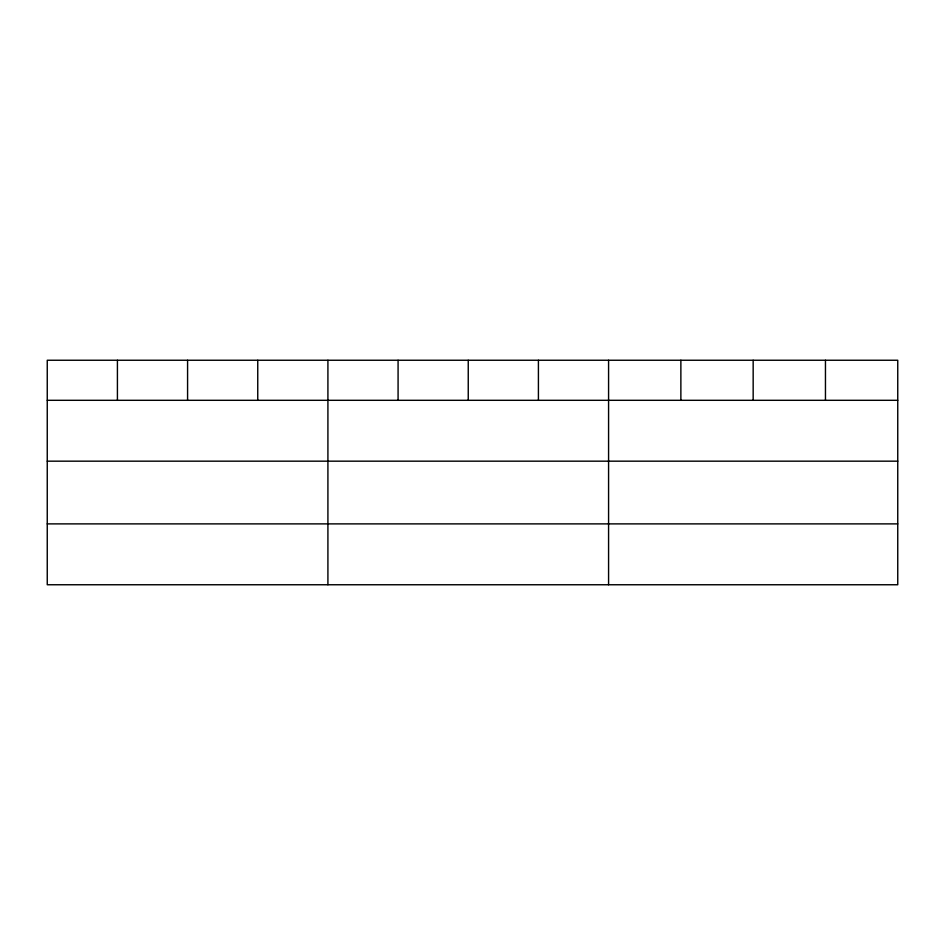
<?xml version="1.0" encoding="UTF-8"?>
<svg xmlns="http://www.w3.org/2000/svg" width="945" height="945" viewBox="0 0 945 945"><rect width="100%" height="100%" fill="white"/><g stroke="black" fill="none" stroke-linecap="round" stroke-linejoin="round"><path stroke-width="1.42" d="M897.75 461.172L897.75 360.246L47.25 360.246L47.25 584.754L897.75 584.754L897.75 461.172L47.25 461.172M47.25 400.302L897.75 400.302M47.25 523.884L897.75 523.884M825.457 360.246L825.457 400.302M753.165 360.246L753.165 400.302M680.872 360.246L680.872 400.302M608.58 360.246L608.58 584.754M538.414 360.246L538.414 400.302M468.247 360.246L468.247 400.302M398.081 360.246L398.081 400.302M327.915 360.246L327.915 584.754M257.749 360.246L257.749 400.302M187.583 360.246L187.583 400.302M117.416 360.246L117.416 400.302"/></g></svg>
